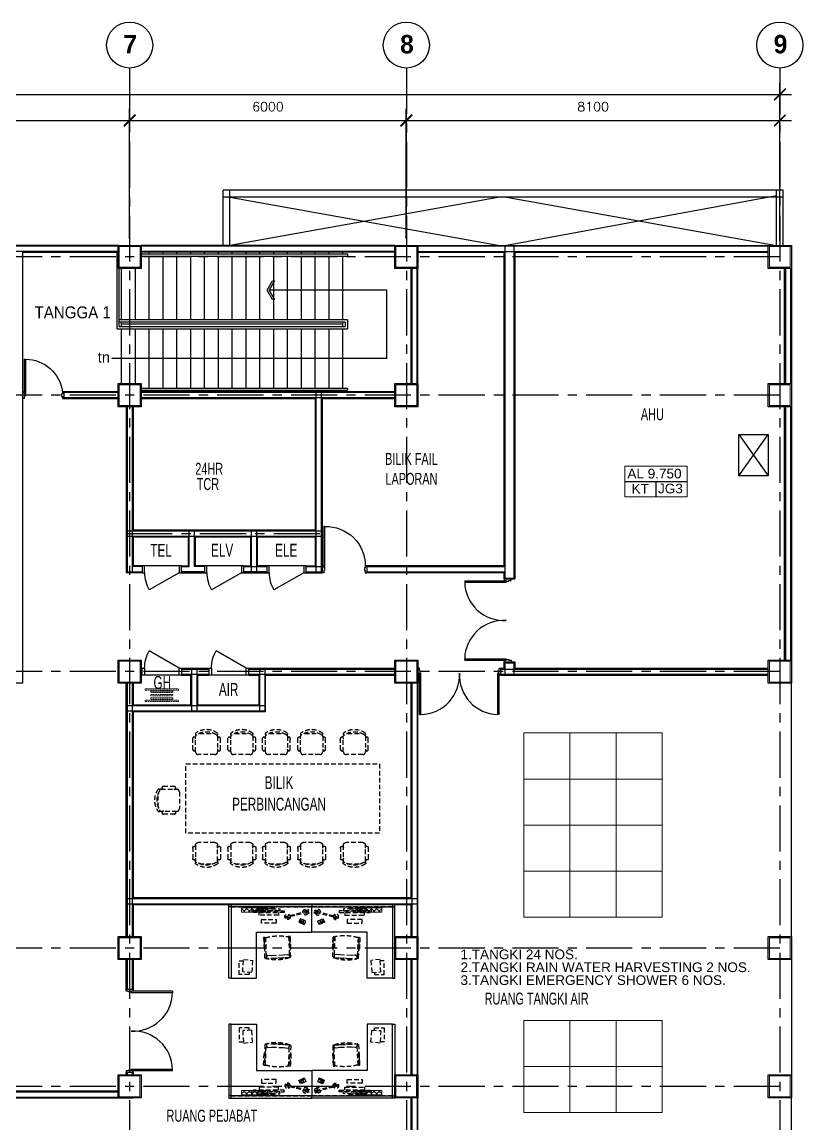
# Model space of a CAD drawing. Header units: millimetres. Extents: x 401562 to 564367, y -269451 to 12039.
# Drawn here: x 504159 to 521092, y -120299 to -96385 of the extents above; entities that cross this region are included whole.
import ezdxf

# ---------------------------------------------------------------- set-up
doc = ezdxf.new("R2010")
doc.units = ezdxf.units.MM
doc.header["$MEASUREMENT"] = 0
for name, pattern in [('CENTER', [2, 1.25, -0.25, 0.25, -0.25]), ('HIDDEN', [0.375, 0.25, -0.125]), ('HIDDEN2', [0.1875, 0.125, -0.0625])]:
    doc.linetypes.add(name, pattern=pattern)
for name, color, linetype, lineweight in [('A-FLOR-OTLN', 6, 'Continuous', 9), ('FURNITURE', 9, 'Continuous', 9), ('TEXT', 7, 'Continuous', 9)]:
    doc.layers.add(name, color=color, linetype=linetype, lineweight=lineweight)
for name, color, linetype in [('Bomba', 1, 'Continuous'), ('C-door', 1, 'Continuous'), ('D1-winglass', 131, 'Continuous'), ('DIM_150', 254, 'Continuous'), ('G-bubble', 7, 'Continuous'), ('G2-text', 3, 'Continuous'), ('GRID', 9, 'Continuous'), ('Hatch-wall', 240, 'Continuous'), ('KODING', 7, 'Continuous'), ('LINE', 1, 'Continuous'), ('PERABUT', 7, 'HIDDEN'), ('ROOF', 9, 'Continuous'), ('ROOF1', 7, 'Continuous'), ('SILING', 8, 'Continuous'), ('STAIR', 7, 'Continuous'), ('TANGGA', 7, 'Continuous'), ('VPORT', 2, 'Continuous'), ('WALL', 3, 'Continuous')]:
    doc.layers.add(name, color=color, linetype=linetype)
doc.layers.get('VPORT').off()
doc.styles.add('ARIAL', font='arial.ttf', dxfattribs={"width": 0.65, "height": 1.6})
doc.styles.add('ROMANS', font='romans.shx', dxfattribs={"height": 200})
doc.styles.add('S100-200H', font='romans.shx', dxfattribs={"width": 0.75, "height": 200})
doc.styles.get("Standard").update_dxf_attribs({"font": 'arial.ttf'})
doc.styles.add('TECHNICBOLD', font='teb_____.pfb', dxfattribs={"height": 300})
doc.dimstyles.new('DIM-100', dxfattribs={"dimtxt": 200, "dimasz": 300, "dimexe": 200, "dimexo": 50, "dimgap": 100, "dimtad": 1, "dimtoh": 1, "dimdec": 0, "dimzin": 0, "dimdsep": 46, "dimtxsty": 'S100-200H', "dimcen": 0.09, "dimclrt": 2, "dimadec": 0, "dimazin": 0, "dimtfac": 1, "dimtdec": 0, "dimtix": 1, "dimtofl": 0, "dimtmove": 0, "dimatfit": 3, "dimfxl": 1, "dimtolj": 1, "dimtzin": 0, "dimarcsym": 0})

# ---------------------------------------------------------------- blocks, each defined once
blk = doc.blocks.new('_ArchTick')
at = {"color": 0, "linetype": 'ByBlock', "const_width": 0.15}
blk.add_lwpolyline([(-0.5, -0.5), (0.5, 0.5)], dxfattribs=at)
blk = doc.blocks.new('*D538')
at = {"layer": 'Bomba', "color": 1, "lineweight": -2, "ltscale": 75, "transparency": 16777216}
for p, q in [((468392, -100983), (468392, -97706)), ((520592, -101078), (520592, -97706)), ((468142, -97956), (520842, -97956))]:
    blk.add_line(p, q, dxfattribs=at)
at = {"layer": 'Bomba', "color": 1, "lineweight": -2, "ltscale": 75, "transparency": 16777216, "xscale": 250, "yscale": 250, "zscale": 250, "rotation": 180}
blk.add_blockref('_ArchTick', (468392, -97956), dxfattribs=at)
at = {"layer": 'Bomba', "color": 1, "lineweight": -2, "ltscale": 75, "transparency": 16777216, "xscale": 250, "yscale": 250, "zscale": 250}
blk.add_blockref('_ArchTick', (520592, -97956), dxfattribs=at)
at = {"layer": 'Bomba', "color": 3, "ltscale": 75, "transparency": 16777216, "insert": (488416, -97656), "char_height": 200, "attachment_point": 5, "style": 'ROMANS'}
blk.add_mtext('\\A1;52200', dxfattribs=at)
blk = doc.blocks.new('*D540')
at = {"layer": 'Bomba', "color": 1, "lineweight": -2, "ltscale": 75, "transparency": 16777216}
for p, q in [((506491, -101083), (506491, -98272)), ((512491, -101083), (512491, -98272)), ((506241, -98522), (512741, -98522))]:
    blk.add_line(p, q, dxfattribs=at)
at = {"layer": 'Bomba', "color": 1, "lineweight": -2, "ltscale": 75, "transparency": 16777216, "xscale": 250, "yscale": 250, "zscale": 250, "rotation": 180}
blk.add_blockref('_ArchTick', (506491, -98522), dxfattribs=at)
at = {"layer": 'Bomba', "color": 1, "lineweight": -2, "ltscale": 75, "transparency": 16777216, "xscale": 250, "yscale": 250, "zscale": 250}
blk.add_blockref('_ArchTick', (512491, -98522), dxfattribs=at)
at = {"layer": 'Bomba', "color": 3, "ltscale": 75, "transparency": 16777216, "insert": (509491, -98222), "char_height": 200, "attachment_point": 5, "style": 'ROMANS'}
blk.add_mtext('\\A1;6000', dxfattribs=at)
blk = doc.blocks.new('*D541')
at = {"layer": 'Bomba', "color": 1, "lineweight": -2, "ltscale": 75, "transparency": 16777216}
for p, q in [((512492, -100983), (512492, -98272)), ((520592, -101144), (520592, -98272)), ((512242, -98522), (520842, -98522))]:
    blk.add_line(p, q, dxfattribs=at)
at = {"layer": 'Bomba', "color": 1, "lineweight": -2, "ltscale": 75, "transparency": 16777216, "xscale": 250, "yscale": 250, "zscale": 250, "rotation": 180}
blk.add_blockref('_ArchTick', (512492, -98522), dxfattribs=at)
at = {"layer": 'Bomba', "color": 1, "lineweight": -2, "ltscale": 75, "transparency": 16777216, "xscale": 250, "yscale": 250, "zscale": 250}
blk.add_blockref('_ArchTick', (520592, -98522), dxfattribs=at)
at = {"layer": 'Bomba', "color": 3, "ltscale": 75, "transparency": 16777216, "insert": (516542, -98222), "char_height": 200, "attachment_point": 5, "style": 'ROMANS'}
blk.add_mtext('\\A1;8100', dxfattribs=at)
blk = doc.blocks.new('*D547')
at = {"layer": 'Bomba', "color": 1, "lineweight": -2, "ltscale": 75, "transparency": 16777216}
for p, q in [((506492, -98015), (506492, -98772)), ((500492, -100983), (500492, -98272)), ((500242, -98522), (506742, -98522))]:
    blk.add_line(p, q, dxfattribs=at)
at = {"layer": 'Bomba', "color": 1, "lineweight": -2, "ltscale": 75, "transparency": 16777216, "xscale": 250, "yscale": 250, "zscale": 250, "rotation": 180}
blk.add_blockref('_ArchTick', (500492, -98522), dxfattribs=at)
at = {"layer": 'Bomba', "color": 1, "lineweight": -2, "ltscale": 75, "transparency": 16777216, "xscale": 250, "yscale": 250, "zscale": 250}
blk.add_blockref('_ArchTick', (506492, -98522), dxfattribs=at)
at = {"layer": 'Bomba', "color": 3, "ltscale": 75, "transparency": 16777216, "insert": (503447, -98222), "char_height": 200, "attachment_point": 5, "style": 'ROMANS'}
blk.add_mtext('\\A1;6000', dxfattribs=at)
blk = doc.blocks.new('P9')
at = {"layer": 'C-door', "color": 12}
for p, q in [((532183, 332523), (533083, 332523)), ((532183, 332523), (532183, 332493)), ((532183, 332493), (533083, 332493)), ((533038, 332560), (533038, 332560)), ((533038, 332560), (533188, 332560)), ((533038, 332560), (533038, 332525)), ((533038, 332525), (533085, 332525)), ((533083, 332523), (533083, 332493)), ((533085, 332525), (533085, 332510)), ((533085, 332510), (533141, 332510)), ((533141, 332525), (533188, 332525)), ((533141, 332510), (533141, 332525)), ((533188, 332525), (533188, 332560)), ((532183, 330827), (533083, 330827)), ((532183, 330797), (532183, 330827)), ((532183, 330797), (533083, 330797)), ((533038, 330760), (533038, 330795)), ((533038, 330795), (533085, 330795)), ((533038, 330760), (533038, 330760)), ((533038, 330760), (533188, 330760)), ((533083, 330797), (533083, 330827)), ((533085, 330810), (533141, 330810)), ((533085, 330795), (533085, 330810)), ((533085, 330795), (533085, 330810)), ((533141, 330810), (533141, 330795)), ((533141, 330795), (533188, 330795)), ((533188, 330795), (533188, 330760))]:
    blk.add_line(p, q, dxfattribs=at)
at = {"layer": 'Hatch-wall', "color": 1, "ltscale": 2}
for centre, start, end in [((533034, 332510), 181.13, 273.2981), ((533034, 330810), 86.7019, 178.87)]:
    blk.add_arc(centre, 851, start, end, dxfattribs=at)
blk = doc.blocks.new('HOSREEL')
at = {"layer": 'FURNITURE', "linetype": 'HIDDEN', "ltscale": 5}
for points in [[(360, -30), (-360, -30), (-360, 0), (360, 0)], [(240, -80), (-240, -80), (-240, -50), (240, -50)], [(240, -150), (-240, -150), (-240, -120), (240, -120)], [(240, -223), (-240, -223), (-240, -193), (240, -193)], [(360, -270), (-360, -270), (-360, -240), (360, -240)]]:
    blk.add_lwpolyline(points, close=True, dxfattribs=at)
blk = doc.blocks.new('A$C4CDB5369')
at = {"layer": 'Hatch-wall', "color": 1, "ltscale": 2}
for p, q in [((750, 1550), (750, 1500)), ((900, 1550), (750, 1550)), ((750, 1500), (900, 1500)), ((900, 1500), (900, 1550)), ((750, 750), (375, 1399)), ((900, 750), (750, 750)), ((750, 750), (750, 700)), ((900, 700), (900, 750)), ((750, 700), (900, 700))]:
    blk.add_line(p, q, dxfattribs=at)
blk.add_arc((750, 750), 750, 90, 120.0007, dxfattribs=at)
at = {"layer": 'LINE', "color": 9, "linetype": 'Continuous', "ltscale": 2000}
blk.add_line((900, 750), (900, 1500), dxfattribs=at)
blk = doc.blocks.new('900DOOR')
at = {"layer": 'C-door', "color": 12}
for p, q in [((-67, 855), (-67, 105)), ((-37, 855), (-67, 855)), ((-37, 855), (-37, 150)), ((-900, 150), (-865, 150)), ((-900, 150), (-900, 0)), ((-865, 150), (-865, 103)), ((-865, 103), (-850, 103)), ((-865, 47), (-865, 0)), ((-850, 47), (-865, 47)), ((-850, 103), (-850, 47)), ((-37, 105), (-67, 105)), ((-50, 103), (-50, 47)), ((-35, 103), (-50, 103)), ((-50, 47), (-35, 47)), ((-37, 150), (-37, 105)), ((0, 150), (-35, 150)), ((-35, 150), (-35, 103)), ((-35, 47), (-35, 0)), ((-35, 0), (0, 0)), ((0, 150), (0, 150)), ((0, 150), (0, 0)), ((-865, 0), (-900, 0))]:
    blk.add_line(p, q, dxfattribs=at)
at = {"layer": 'Hatch-wall', "color": 1, "ltscale": 2}
blk.add_arc((-72, 54), 799, 89.6306, 173.0743, dxfattribs=at)
blk = doc.blocks.new('A$C4D522EE7F')
at = {"layer": 'PERABUT', "color": 40, "linetype": 'HIDDEN2', "ltscale": 800}
for p, q in [((120400, 418381, 105338), (120400, 418126, 105338)), ((120461, 418083, 105338), (120461, 418423, 105338)), ((120521, 418483, 105338), (120881, 418483, 105338)), ((120941, 418423, 105338), (120941, 418083, 105338)), ((121002, 418381, 105338), (121002, 418126, 105338)), ((120850, 418023, 105338), (120552, 418023, 105338))]:
    blk.add_line(p, q, dxfattribs=at)
for centre, radius, start, end in [((120430, 418372, 105338), 31.2, 343.7398, 196.2602), ((120521, 418423, 105338), 60, 90, 180), ((120881, 418423, 105338), 60, 0, 90), ((120971, 418372, 105338), 31.2, 343.7398, 196.2602), ((120430, 418135, 105338), 31.2, 163.7398, 16.2602), ((120478, 418036, 105338), 21.9, 57.9726, 216.6901), ((120521, 418083, 105338), 60, 180, 207.5844), ((120701, 418343, 105338), 400, 233.1301, 306.8699), ((120701, 418387, 105338), 393, 237.5758, 302.4242), ((120923, 418036, 105338), 21.9, 323.3099, 122.0274), ((120881, 418083, 105338), 60, 332.4156, 0), ((120971, 418135, 105338), 31.2, 163.7398, 16.2602)]:
    blk.add_arc(centre, radius, start, end, dxfattribs=at)
blk = doc.blocks.new('WORKSTATION1A')
at = {"color": 4}
for p, q in [((513880, -66559), (513767, -66559)), ((513767, -66559), (513767, -66785)), ((513789, -66559), (513789, -66785)), ((513846, -66615), (513880, -66615)), ((513863, -66598), (513863, -66633)), ((513863, -66711), (513863, -66746)), ((513880, -66785), (513880, -66559)), ((513767, -66785), (513880, -66785)), ((513880, -66785), (513767, -66785)), ((513767, -66785), (513767, -67010)), ((513789, -66785), (513789, -67010)), ((513846, -66728), (513880, -66728)), ((513846, -66841), (513880, -66841)), ((513846, -66954), (513880, -66954)), ((513863, -66823), (513863, -66858)), ((513863, -66936), (513863, -66971)), ((513880, -67010), (513880, -66785)), ((513767, -67010), (513880, -67010)), ((513789, -67010), (513789, -67123)), ((513846, -67066), (513880, -67066)), ((513863, -67049), (513863, -67084))]:
    blk.add_line(p, q, dxfattribs=at)
at = {"color": 4, "elevation": 0}
blk.add_lwpolyline([(513767, -67123), (513880, -67123), (513880, -67010), (513767, -67010)], close=True, dxfattribs=at)
at = {"color": 4}
for centre in [(513789, -66615), (513789, -66728), (513789, -66841), (513789, -66954), (513789, -67066)]:
    blk.add_arc(centre, 56.4, 269.9984, 89.9984, dxfattribs=at)
at = {"layer": 'PERABUT', "color": 40, "linetype": 'HIDDEN2', "ltscale": 800}
for p, q in [((513767, -66330), (513767, -68080)), ((515181, -66583), (514909, -66599)), ((514909, -66599), (514931, -66798)), ((514937, -66510), (514937, -66597)), ((515241, -66510), (514937, -66510)), ((515191, -66778), (515180, -66583)), ((515239, -66722), (515239, -66510)), ((514931, -66798), (515191, -66778)), ((515188, -66721), (515239, -66722)), ((514431, -67048, -725), (514430, -67076, -727)), ((514430, -67076, -727), (514877, -67094, -725)), ((514431, -67062, -726), (514432, -67036, -726)), ((514878, -67066, -725), (514431, -67048, -725)), ((514698, -67073, -726), (514431, -67062, -726)), ((514432, -67036, -726), (514699, -67046, -726)), ((514699, -67046, -726), (514698, -67073, -726)), ((514836, -67096), (514816, -67133)), ((514816, -67133), (514822, -67217)), ((514890, -67096), (514836, -67096)), ((514870, -67595), (514890, -67096)), ((514877, -67094, -725), (514878, -67066, -725)), ((514877, -67080, -725), (514891, -67080, -82)), ((514891, -67080, -82), (514891, -67094, -81)), ((514822, -67217), (514812, -67469)), ((513938, -67688), (513986, -67498)), ((513962, -67694), (514010, -67504)), ((514408, -67618, -726), (514409, -67592, -726)), ((514676, -67629, -726), (514408, -67618, -726)), ((514409, -67606, -725), (514410, -67578, -727)), ((514409, -67592, -726), (514677, -67603, -726)), ((514855, -67624, -725), (514409, -67606, -725)), ((514410, -67578, -727), (514857, -67596, -725)), ((514677, -67603, -726), (514676, -67629, -726)), ((514812, -67469), (514799, -67552)), ((514799, -67552), (514817, -67591)), ((514817, -67591), (514870, -67595)), ((514857, -67596, -725), (514855, -67624, -725)), ((514856, -67610, -725), (514870, -67611, -82)), ((514870, -67611, -82), (514871, -67597, -81)), ((513862, -67987), (513935, -67698)), ((513886, -67993), (513960, -67704)), ((513935, -67698), (513960, -67704)), ((513938, -67688), (513962, -67694)), ((513938, -67688), (513942, -67689)), ((513945, -67701), (513947, -67690)), ((513950, -67702), (513953, -67691)), ((513957, -67692), (513962, -67694)), ((514023, -67839), (514099, -67802)), ((514079, -67952), (514023, -67839)), ((514073, -67844), (514043, -67859)), ((514043, -67859), (514067, -67907)), ((514067, -67907), (514097, -67892)), ((514097, -67892), (514073, -67844)), ((514095, -67810), (514074, -67821)), ((514074, -67821), (514124, -67923)), ((514146, -67912), (514095, -67810)), ((514118, -67857), (514097, -67868)), ((514099, -67802), (514155, -67915)), ((514124, -67923), (514146, -67912)), ((513832, -68009), (513850, -67938)), ((513855, -68015), (513832, -68009)), ((513850, -67938), (513873, -67944)), ((513862, -67987), (513855, -68015)), ((513862, -67987), (513886, -67993)), ((513879, -68021), (513897, -67950)), ((513903, -68027), (513879, -68021)), ((513897, -67950), (513921, -67956)), ((513921, -67956), (513903, -68027)), ((514155, -67915), (514079, -67952))]:
    blk.add_line(p, q, dxfattribs=at)
at = {"layer": 'PERABUT', "color": 40, "linetype": 'ByBlock', "ltscale": 800}
for p, q in [((515317, -66330), (515317, -66880)), ((515317, -66880), (514317, -66880)), ((514317, -66880), (514317, -68080)), ((514317, -68080), (513767, -68080))]:
    blk.add_line(p, q, dxfattribs=at)
at = {"layer": 'PERABUT', "color": 40, "linetype": 'HIDDEN2', "ltscale": 800, "elevation": 0}
for points in [[(513851, -67392), (513851, -66906), (513811, -66906), (513811, -67392)], [(513891, -67486), (513891, -66812), (513851, -66812), (513851, -67486)], [(513951, -67360), (513951, -66938), (513891, -66938), (513891, -67360)], [(513811, -67265), (513811, -67033), (513790, -67033), (513790, -67265)], [(514121, -67309), (514121, -66989), (514039, -66989), (514039, -67309)]]:
    blk.add_lwpolyline(points, close=True, dxfattribs=at)
at = {"layer": 'PERABUT', "color": 40, "linetype": 'HIDDEN2', "ltscale": 800}
for centre, radius in [((513984, -67556), 8), ((513949, -67695), 3.5)]:
    blk.add_circle(centre, radius, dxfattribs=at)
for centre, radius, start, end in [((515470, -67369, -319), 1073, 164.1348, 191.2415), ((514063, -67316), 856, 340.794, 14.841), ((514063, -67316), 828, 348.5163, 6.8523), ((513984, -67556), 58.5, 268.1127, 243.437), ((513984, -67556), 31, 279.5548, 231.9949), ((513884, -67946), 61, 86.1637, 220.7613), ((513884, -67946), 61, 294.3068, 62.5067), ((513884, -67946), 61, 245.386, 269.043)]:
    blk.add_arc(centre, radius, start, end, dxfattribs=at)
at = {"layer": 'ROOF', "ltscale": 250}
blk.add_line((513996, -67559), (513972, -67553), dxfattribs=at)
at = {"layer": 'ROOF', "ltscale": 250, "elevation": 0}
for points in [[(513717, -66280), (513717, -68081), (513767, -68081), (513767, -66280)], [(513717, -66280), (513717, -66330), (515317, -66330), (515317, -66280)]]:
    blk.add_lwpolyline(points, close=True, dxfattribs=at)
blk = doc.blocks.new('A$C619F5F31')
at = {"layer": 'C-door', "color": 12}
for p, q in [((0, 849, 0), (35, 849, 0)), ((0, 849, 0), (0, 699, 0)), ((35, 849, 0), (35, 802, 0)), ((35, 802, 0), (50, 802, 0)), ((35, 746, 0), (35, 699, 0)), ((50, 746, 0), (35, 746, 0)), ((50, 802, 0), (50, 746, 0)), ((920, 802), (920, 746)), ((920, 802), (935, 802)), ((920, 746), (935, 746)), ((970, 849), (935, 849)), ((935, 849), (935, 802)), ((935, 746), (935, 699)), ((970, 849), (970, 849)), ((970, 849), (970, 699)), ((35, 699, 0), (0, 699, 0)), ((935, 699), (970, 699))]:
    blk.add_line(p, q, dxfattribs=at)
blk.add_lwpolyline([(910, 804), (910, 1704), (933, 1704), (933, 804)], close=True, dxfattribs=at)
at = {"layer": 'Hatch-wall', "color": 1, "ltscale": 2}
blk.add_arc((887, 852, 0), 852, 88.5062, 180.2022, dxfattribs=at)

msp = doc.modelspace()

# ---------------------------------------------------------------- linework, layer by layer
at = {"layer": 'A-FLOR-OTLN', "color": 4, "linetype": 'Continuous', "ltscale": 12}
for p, q in [((515038.7, -115813.7), (515038.7, -111813.7)), ((515038.7, -111813.7), (518038.7, -111813.7)), ((516038.7, -115813.7), (516038.7, -111813.7)), ((517038.7, -115813.7), (517038.7, -111813.7)), ((518038.7, -115813.7), (518038.7, -111813.7)), ((515038.7, -112813.7), (518038.7, -112813.7)), ((515038.7, -113813.7), (518038.7, -113813.7)), ((515038.7, -114813.7), (518038.7, -114813.7)), ((515038.7, -115813.7), (518038.7, -115813.7)), ((515038.7, -120052.6), (515038.7, -118052.6)), ((515038.7, -118052.6), (518038.7, -118052.6)), ((516038.7, -120052.6), (516038.7, -118052.6)), ((517038.7, -120052.6), (517038.7, -118052.6)), ((518038.7, -120052.6), (518038.7, -118052.6)), ((515038.7, -119052.6), (518038.7, -119052.6)), ((515038.7, -120052.6), (518038.7, -120052.6))]:
    msp.add_line(p, q, dxfattribs=at)
at = {"layer": 'A-FLOR-OTLN', "color": 6, "linetype": 'Continuous', "ltscale": 12}
for points in [[(506267.1, -101257.9), (506718.2, -101257.9), (506718.2, -101707.9), (506267.1, -101707.9)], [(512267.1, -101257.9), (512718.2, -101257.9), (512718.2, -101707.9), (512267.1, -101707.9)], [(520366.4, -101258.1), (520817.4, -101258.1), (520817.4, -101708.1), (520366.4, -101708.1)], [(506266.4, -104257.9), (506717.4, -104257.9), (506717.4, -104707.9), (506266.4, -104707.9)], [(512266.4, -104257.9), (512717.4, -104257.9), (512717.4, -104707.9), (512266.4, -104707.9)], [(520366.4, -104258.1), (520817.4, -104258.1), (520817.4, -104708.1), (520366.4, -104708.1)], [(506267.1, -110257.9), (506718.2, -110257.9), (506718.2, -110707.9), (506267.1, -110707.9)], [(512266.3, -110258), (512717.4, -110258), (512717.4, -110708), (512266.3, -110708)], [(520365.8, -110258.1), (520816.8, -110258.1), (520816.8, -110708.1), (520365.8, -110708.1)], [(506267.1, -116257.9), (506718.2, -116257.9), (506718.2, -116707.9), (506267.1, -116707.9)], [(512267.1, -116257.9), (512718.2, -116257.9), (512718.2, -116707.9), (512267.1, -116707.9)], [(520366.4, -116258.1), (520817.4, -116258.1), (520817.4, -116708.1), (520366.4, -116708.1)], [(506264.3, -119257.9), (506715.3, -119257.9), (506715.3, -119707.9), (506264.3, -119707.9)], [(512264.3, -119257.9), (512715.3, -119257.9), (512715.3, -119707.9), (512264.3, -119707.9)], [(512265, -119257.9), (512716, -119257.9), (512716, -119707.9), (512265, -119707.9)], [(520366.4, -119258), (520817.5, -119258), (520817.5, -119708), (520366.4, -119708)], [(520366.4, -119258), (520817.4, -119258), (520817.4, -119708), (520366.4, -119708)]]:
    msp.add_lwpolyline(points, close=True, dxfattribs=at)
at = {"layer": 'G-bubble'}
for centre in [(506492, -96885.4), (512492, -96885.4), (520591.9, -96885.4)]:
    msp.add_circle(centre, 500, dxfattribs=at)
at = {"layer": 'GRID', "linetype": 'CENTER', "ltscale": 800}
for p, q in [((506492, -97385.3), (506491.6, -133582.9)), ((512492, -97385.4), (512491.6, -133582.9)), ((520591.9, -97385.4), (520591.6, -133582.9)), ((520591.9, -101482.9), (451392.5, -101482.9)), ((520591.9, -104482.9), (451392.5, -104482.9)), ((506416.8, -107483), (510666.5, -107483.1)), ((520591.9, -110482.9), (451392.5, -110482.9)), ((520591.9, -116482.9), (451392.5, -116482.9)), ((520591.9, -119482.9), (451392.5, -119482.9))]:
    msp.add_line(p, q, dxfattribs=at)
at = {"layer": 'GRID'}
for p, q in [((514516.5, -100184.6), (508666.4, -101233.7)), ((508666.5, -100184.1), (514516.4, -101233.7)), ((520516.5, -100156.1), (514666.4, -101233.7)), ((514666.5, -100184.6), (520516.4, -101233.7)), ((519701.4, -106233.1), (520341.4, -105333.1)), ((519701.4, -105333.1), (520341.4, -106233.1))]:
    msp.add_line(p, q, dxfattribs=at)
at = {"layer": 'GRID', "color": 9, "linetype": 'HIDDEN', "ltscale": 800}
msp.add_line((506217.6, -101562.9), (506217.6, -101512.9), dxfattribs=at)
at = {"layer": 'GRID'}
msp.add_lwpolyline([(519701.4, -106233.1), (519701.4, -105333.1), (520341.4, -105333.1), (520341.4, -106233.1)], close=True, dxfattribs=at)
at = {"layer": 'Hatch-wall', "color": 1, "ltscale": 2}
for p, q in [((506765.4, -108185.8), (506765.4, -108335.8)), ((506815.4, -108185.8), (506765.4, -108185.8)), ((506815.4, -108335.8), (506815.4, -108185.8)), ((507615.4, -108185.8), (507565.4, -108185.8)), ((507565.4, -108185.8), (507565.4, -108335.8)), ((507615.4, -108335.8), (507615.4, -108185.8)), ((508115.4, -108185.8), (508115.4, -108335.8)), ((508165.4, -108185.8), (508115.4, -108185.8)), ((508165.4, -108335.8), (508165.4, -108185.8)), ((508965.4, -108185.8), (508915.4, -108185.8)), ((508915.4, -108185.8), (508915.4, -108335.8)), ((508965.4, -108335.8), (508965.4, -108185.8)), ((506765.4, -108335.8), (506815.4, -108335.8)), ((507565.4, -108335.8), (506915.9, -108710.8)), ((507565.4, -108335.8), (507615.4, -108335.8)), ((508115.4, -108335.8), (508165.4, -108335.8)), ((508915.4, -108335.8), (508265.9, -108710.8)), ((508915.4, -108335.8), (508965.4, -108335.8))]:
    msp.add_line(p, q, dxfattribs=at)
for centre in [(507565.4, -108335.8), (508915.4, -108335.8)]:
    msp.add_arc(centre, 750, 180, 210.00073, dxfattribs=at)
at = {"layer": 'KODING', "color": 1, "linetype": 'Continuous'}
for p, q in [((517232.2, -106355.5), (518582.7, -106355.5)), ((517907.5, -106690.8), (517907.5, -106355.5))]:
    msp.add_line(p, q, dxfattribs=at)
at = {"layer": 'KODING', "color": 7, "linetype": 'Continuous', "lineweight": 20}
msp.add_lwpolyline([(518582.7, -106690.8), (518582.7, -106020.2), (517232.2, -106020.2), (517232.2, -106690.8)], close=True, dxfattribs=at)
at = {"layer": 'LINE', "color": 9, "linetype": 'Continuous', "ltscale": 2000}
for p, q in [((504167.5, -101383), (504167.5, -110732.9)), ((512242.1, -101232.9), (506743.2, -101232.9)), ((512242.1, -101383), (506743.2, -101383)), ((506917.6, -101413), (506917.6, -101382.9)), ((507217.6, -101413), (507217.6, -101382.9)), ((507517.6, -101413), (507517.6, -101382.9)), ((507817.6, -101413), (507817.6, -101382.9)), ((508117.6, -101413), (508117.6, -101382.9)), ((508417.6, -101413), (508417.6, -101383)), ((508717.6, -101413), (508717.6, -101383)), ((509017.6, -101413), (509017.6, -101383)), ((509317.6, -101413), (509317.6, -101383)), ((509617.6, -101413), (509617.6, -101383)), ((509917.6, -101413), (509917.6, -101383)), ((510217.6, -101413), (510217.6, -101383)), ((510517.6, -101413), (510517.6, -101383)), ((510817.6, -101413), (510817.6, -101383)), ((511117.6, -101413), (511117.6, -101383)), ((512743.2, -101232.9), (520341.4, -101233.1)), ((512743.2, -101382.9), (514611.3, -101383)), ((514611.7, -108185.8), (514611.3, -101383)), ((514841.8, -101383), (520341.4, -101383.3)), ((506917.6, -102845.4), (506917.6, -101463)), ((507217.6, -102845.4), (507217.6, -101463)), ((507517.6, -102845.4), (507517.6, -101463)), ((507817.6, -102845.4), (507817.6, -101463)), ((508117.6, -102845.4), (508117.6, -101463)), ((508417.6, -102845.4), (508417.6, -101463)), ((508717.6, -102845.4), (508717.6, -101463)), ((509017.6, -102845.4), (509017.6, -101463)), ((509317.6, -102845.4), (509317.6, -101463)), ((509617.6, -102845.4), (509617.6, -101463)), ((509917.6, -102845.4), (509917.6, -101463)), ((510217.6, -102845.4), (510217.6, -101463)), ((510517.6, -102845.4), (510517.6, -101463)), ((510817.6, -102845.4), (510817.6, -101463)), ((511117.6, -102845.4), (511117.6, -101463)), ((506317.6, -102845.4), (506317.6, -101732.9)), ((506617.6, -102845.4), (506617.6, -101732.9)), ((512593.3, -104232.9), (512593.2, -101732.9)), ((512743.3, -104232.9), (512743.2, -101732.9)), ((520692.6, -104233.1), (520692.4, -101733.1)), ((520842.4, -101733.1), (520842.4, -104233.1)), ((506317.6, -102995.4), (506317.6, -102895.4)), ((506317.6, -104232.9), (506317.6, -103045.4)), ((506617.6, -104232.9), (506617.6, -103045.4)), ((506917.6, -104327.9), (506917.6, -103045.4)), ((507217.6, -104327.9), (507217.6, -103045.4)), ((507517.6, -104327.9), (507517.6, -103045.4)), ((507817.6, -104327.9), (507817.6, -103045.4)), ((508117.6, -104327.9), (508117.6, -103045.4)), ((508417.6, -104327.9), (508417.6, -103045.4)), ((508717.6, -104327.9), (508717.6, -103045.4)), ((509017.6, -104327.9), (509017.6, -103045.4)), ((509317.6, -104327.9), (509317.6, -103045.4)), ((509617.6, -104327.9), (509617.6, -103045.4)), ((509917.6, -104327.9), (509917.6, -103045.4)), ((510217.6, -104327.9), (510217.6, -103045.4)), ((510517.6, -104327.9), (510517.6, -103045.4)), ((510817.6, -104327.9), (510817.6, -103045.4)), ((511117.6, -102995.4), (511117.6, -102895.4)), ((511117.6, -104327.9), (511117.6, -103045.4)), ((506917.6, -104407.9), (506917.6, -104377.9)), ((507217.6, -104407.9), (507217.6, -104377.9)), ((507517.6, -104407.9), (507517.6, -104377.9)), ((507817.6, -104407.9), (507817.6, -104377.9)), ((508117.6, -104407.9), (508117.6, -104377.9)), ((508417.6, -104407.9), (508417.6, -104377.9)), ((508717.6, -104407.9), (508717.6, -104377.9)), ((509017.6, -104407.9), (509017.6, -104377.9)), ((509317.6, -104407.9), (509317.6, -104377.9)), ((509617.6, -104408), (509617.6, -104377.9)), ((509917.6, -104408), (509917.6, -104377.9)), ((510217.6, -104408), (510217.6, -104377.9)), ((510517.6, -104408), (510517.6, -104377.9)), ((510817.6, -104408), (510817.6, -104377.9)), ((511117.6, -104408), (511117.6, -104377.9)), ((505067.5, -104557.8), (506241.4, -104557.9)), ((506416.8, -104732.9), (506416.8, -108335.8)), ((506566.8, -104732.9), (506566.8, -107407.7)), ((506742.4, -104557.9), (510516.7, -104557.9)), ((510516.7, -104557.9), (510516.7, -107407.7)), ((510666.5, -104557.9), (510666.5, -108185.8)), ((510666.5, -104557.9), (512241.4, -104557.9)), ((520692.9, -110233.2), (520692.6, -104733.1)), ((506566.8, -107407.7), (510516.7, -107407.7)), ((506566.8, -107557.7), (507766.8, -107557.7)), ((506566.8, -107557.7), (506566.8, -108185.8)), ((507766.8, -108185.8), (507766.8, -107557.7)), ((507916.8, -107557.7), (509116.8, -107557.7)), ((507916.8, -108185.8), (507916.8, -107557.7)), ((509116.8, -108185.8), (509116.8, -107557.7)), ((509266.8, -108185.8), (509266.8, -107557.7)), ((509266.8, -107557.7), (510516.7, -107557.7)), ((510516.7, -107557.7), (510516.7, -108185.8)), ((506765.4, -108185.8), (506566.8, -108185.8)), ((507565.4, -108185.8), (506815.4, -108185.8)), ((507615.4, -108185.8), (507766.8, -108185.8)), ((508115.4, -108185.8), (507916.8, -108185.8)), ((508915.4, -108185.8), (508165.4, -108185.8)), ((508965.4, -108185.8), (509116.8, -108185.8)), ((509466.8, -108185.8), (509266.8, -108185.8)), ((509466.8, -108185.8), (509355.8, -108185.8)), ((510316.8, -108185.8), (510516.7, -108185.8)), ((514611, -108185.8), (511635.8, -108185.8)), ((506766.8, -108335.8), (506416.8, -108335.8)), ((507615.4, -108335.8), (508115.4, -108335.8)), ((508965.4, -108335.8), (509466.8, -108335.8)), ((509466.8, -108335.8), (509355.8, -108335.8)), ((510316.8, -108335.8), (510665.8, -108335.8)), ((514611, -108335.8), (511635.8, -108335.8)), ((514611.7, -108471.7), (514611.7, -108335.8)), ((514611.7, -108471.7), (514841.8, -108471.7)), ((507616.8, -110407.7), (508215.9, -110407.8)), ((509065.9, -110407.8), (512242.1, -110407.8)), ((514542.4, -110407.7), (514611.8, -110407.7)), ((514611.8, -110407.7), (514611.8, -110271.7)), ((514611.8, -110271.7), (514841.8, -110271.7)), ((514841.8, -110271.7), (514841.8, -110407.7)), ((514841.8, -110407.7), (520340.8, -110407.7)), ((506766.8, -110557.7), (506743.2, -110557.7)), ((507616.8, -110557.7), (507816.7, -110557.7)), ((507816.7, -111207.7), (507816.7, -110557.7)), ((507966.7, -110557.7), (507966.7, -111207.7)), ((507966.7, -110557.7), (508215.9, -110557.7)), ((509065.9, -110557.7), (509289.8, -110557.7)), ((509289.8, -110557.7), (509289.8, -111207.7)), ((509439.8, -111357.7), (509439.8, -110557.9)), ((509439.8, -110557.9), (512242.1, -110557.9)), ((514542.4, -110557.7), (520340.8, -110558)), ((506416.9, -116232.9), (506416.9, -110732.9)), ((506417.2, -111057.9), (506417.2, -110732.9)), ((506566.9, -110732.9), (506566.9, -111207.7)), ((512591.1, -110733), (512591.1, -115386.4)), ((512741.1, -116232.9), (512741.1, -110733)), ((509439.8, -111357.7), (506566.9, -111357.7)), ((506566.9, -111357.7), (506566.9, -115386.4)), ((506566.9, -115386.4), (512591.1, -115386.4)), ((506566.9, -115536.4), (512591.1, -115536.4)), ((506566.9, -115536.4), (506566.9, -116232.9)), ((512591.1, -115536.4), (512591.1, -116232.9)), ((506416.9, -117382.9), (506416.9, -116732.9)), ((506566.9, -116732.9), (506566.9, -117382.9)), ((512591.1, -116732.9), (512591.1, -119232.9)), ((512741.1, -119232.9), (512741.1, -116732.9)), ((506416.9, -119232.9), (506416.9, -119182.9)), ((506566.9, -119182.9), (506566.9, -119232.9)), ((503989.2, -119583), (506239.3, -119583)), ((503989.2, -119733), (506566.9, -119733)), ((506417, -119733), (506417, -119732.9)), ((506566.9, -119732.9), (506566.9, -119733)), ((512591.1, -119732.9), (512591.2, -125232.9)), ((512741.1, -125232.9), (512741.1, -119732.9)), ((520842.5, -119583.1), (520843.1, -119583.1))]:
    msp.add_line(p, q, dxfattribs=at)
at = {"layer": 'LINE', "color": 1, "linetype": 'Continuous', "ltscale": 2000}
for p, q in [((506217.6, -103045.4), (506217.6, -101383)), ((506743.2, -101413), (511217.6, -101413)), ((506743.2, -101463), (511217.6, -101463)), ((511217.6, -101413), (511217.6, -101463)), ((506267.6, -102995.4), (506267.6, -101732.9)), ((506217.6, -103045.4), (511217.6, -103045.4)), ((511217.6, -102845.4), (506267.6, -102845.4)), ((511167.6, -102895.4), (506267.6, -102895.4)), ((506267.6, -102995.4), (511167.6, -102995.4)), ((511167.6, -102895.4), (511167.6, -102995.4)), ((511217.6, -102845.4), (511217.6, -103045.4)), ((506742.4, -104327.9), (511217.6, -104327.9)), ((506742.4, -104377.9), (511217.6, -104377.9)), ((511217.6, -104327.9), (511217.6, -104377.9))]:
    msp.add_line(p, q, dxfattribs=at)
at = {"layer": 'LINE'}
msp.add_line((511117.6, -102945.4), (506317.6, -102945.4), dxfattribs=at)
at = {"layer": 'LINE', "color": 7}
for p, q in [((520842.4, -116233.1), (520841.8, -110733.1)), ((520842.4, -116733.1), (520842.5, -119233)), ((520839.9, -125233), (520842.5, -119733))]:
    msp.add_line(p, q, dxfattribs=at)
at = {"layer": 'LINE', "color": 9, "linetype": 'Continuous', "ltscale": 2000}
for points in [[(506242.1, -101232.9), (506743.2, -101232.9), (506743.2, -101732.9), (506242.1, -101732.9)], [(512242.1, -101232.9), (512743.2, -101232.9), (512743.2, -101732.9), (512242.1, -101732.9)], [(520341.4, -101233.1), (520842.4, -101233.1), (520842.4, -101733.1), (520341.4, -101733.1)], [(506241.4, -104232.9), (506742.4, -104232.9), (506742.4, -104732.9), (506241.4, -104732.9)], [(512241.4, -104232.9), (512742.4, -104232.9), (512742.4, -104732.9), (512241.4, -104732.9)], [(520341.4, -104233.1), (520842.4, -104233.1), (520842.4, -104733.1), (520341.4, -104733.1)], [(506242.1, -110232.9), (506743.2, -110232.9), (506743.2, -110732.9), (506242.1, -110732.9)], [(512241.3, -110233), (512742.4, -110233), (512742.4, -110733), (512241.3, -110733)], [(520340.8, -110233.1), (520841.8, -110233.1), (520841.8, -110733.1), (520340.8, -110733.1)], [(506240, -116232.9), (506741.1, -116232.9), (506741.1, -116732.9), (506240, -116732.9)], [(506242.1, -116232.9), (506743.2, -116232.9), (506743.2, -116732.9), (506242.1, -116732.9)], [(512240.1, -116232.9), (512741.1, -116232.9), (512741.1, -116732.9), (512240.1, -116732.9)], [(520341.4, -116233.1), (520842.4, -116233.1), (520842.4, -116733.1), (520341.4, -116733.1)], [(506239.3, -119232.9), (506740.3, -119232.9), (506740.3, -119732.9), (506239.3, -119732.9)], [(512239.3, -119232.9), (512740.3, -119232.9), (512740.3, -119732.9), (512239.3, -119732.9)], [(520341.4, -119233), (520842.5, -119233), (520842.5, -119733), (520341.4, -119733)]]:
    msp.add_lwpolyline(points, close=True, dxfattribs=at)
at = {"layer": 'PERABUT', "color": 40, "linetype": 'HIDDEN2', "ltscale": 800}
msp.add_lwpolyline([(507710.3, -113986.7), (507710.3, -112486.7), (511910.3, -112486.7), (511910.3, -113986.7)], close=True, dxfattribs=at)
at = {"layer": 'SILING', "color": 9}
for p, q in [((506242.1, -101232.9), (500743.1, -101232.9)), ((504167.5, -101383), (506242.1, -101383)), ((514841.8, -101383), (514841.8, -108471.7)), ((506241.4, -104407.9), (505067.5, -104407.9)), ((512241.4, -104407.9), (506742.4, -104407.9)), ((520842.4, -104733.1), (520842.2, -110233.2)), ((506766.8, -110407.8), (506743.2, -110407.8)), ((506766.8, -110407.8), (506743.2, -110407.8)), ((504167.5, -110732.9), (493259.1, -110732.9)), ((507816.7, -111207.7), (506566.9, -111207.7)), ((509289.8, -111207.7), (507966.7, -111207.7))]:
    msp.add_line(p, q, dxfattribs=at)
at = {"layer": 'STAIR', "color": 1}
for p, q in [((512067.6, -102204.2), (509516.9, -102204.2)), ((512067.6, -103686.7), (512067.6, -102204.2)), ((512067.6, -103686.7), (506106, -103686.7))]:
    msp.add_line(p, q, dxfattribs=at)
at = {"layer": 'STAIR', "color": 7}
msp.add_lwpolyline([(509632.5, -102404.4), (509589.2, -102404.4), (509473.6, -102204.2), (509589.2, -102003.9), (509632.5, -102003.9), (509516.9, -102204.2)], close=True, dxfattribs=at)
at = {"layer": 'TANGGA'}
for p, q in [((508516.4, -101232.7), (508516.5, -100034.1)), ((520666.5, -100035.1), (508516.5, -100034.1)), ((520666.5, -100185.1), (508516.5, -100184.1)), ((508666.4, -101232.7), (508666.5, -100034.1)), ((520516.4, -101233.7), (520516.5, -100035)), ((520666.4, -101233.7), (520666.5, -100035))]:
    msp.add_line(p, q, dxfattribs=at)
at = {"layer": 'WALL'}
for p, q in [((506242.1, -101250.9), (500743.1, -101250.9)), ((506242.1, -101364.3), (500743.1, -101364.3)), ((512242.1, -101250.9), (506743.2, -101250.9)), ((512242.1, -101364.2), (506743.2, -101364.3)), ((520341.4, -101251), (512743.2, -101251)), ((512743.2, -101365), (520341.4, -101365)), ((514629.3, -101251), (514629.3, -108453.7)), ((514823.8, -101251), (514823.8, -108453.7)), ((512611.1, -101732.9), (512611.1, -104232.9)), ((512725.3, -104232.9), (512725.2, -101732.9)), ((520710.4, -101733.1), (520710.4, -104233.1)), ((520824.4, -101733.1), (520824.4, -104233.1)), ((506241.4, -104425.9), (505067.5, -104425.9)), ((512241.4, -104425.9), (506742.4, -104425.9)), ((510534.9, -108317.8), (510534.9, -104425.9)), ((510648.9, -108317.8), (510648.9, -104425.9)), ((506241.4, -104539.8), (505067.5, -104539.8)), ((506434.8, -104732.9), (506434.8, -108317.8)), ((506548.8, -104732.9), (506548.8, -108317.8)), ((512241.4, -104539.9), (506742.4, -104539.8)), ((520710.4, -104733.1), (520710.4, -110233.2)), ((520824.4, -104733.1), (520824.4, -110233.2)), ((506434.8, -107425.7), (510648.9, -107425.7)), ((506434.8, -107539.7), (510648.9, -107539.7)), ((507784.8, -108203.8), (507784.8, -107425.7)), ((507898.8, -108203.8), (507898.8, -107425.7)), ((509134.8, -108203.8), (509134.8, -107425.7)), ((509134.8, -108317.8), (509134.8, -107539.7)), ((509248.8, -108317.8), (509248.8, -107425.7)), ((506434.8, -108317.8), (506765.4, -108317.8)), ((506765.4, -108203.8), (506548.8, -108203.8)), ((507615.4, -108203.8), (507784.8, -108203.8)), ((508115.4, -108317.8), (507615.4, -108317.8)), ((508115.4, -108203.8), (507898.8, -108203.8)), ((508965.4, -108203.8), (509466.8, -108203.8)), ((509466.8, -108317.8), (508965.4, -108317.8)), ((509355.8, -108203.8), (509466.8, -108203.8)), ((509355.8, -108317.8), (509466.8, -108317.8)), ((510316.8, -108203.8), (510648.9, -108203.8)), ((510316.8, -108203.8), (510648.9, -108203.8)), ((510316.8, -108317.8), (510648.9, -108317.8)), ((511635.8, -108203.8), (514628.5, -108203.8)), ((511635.8, -108317.8), (514628.5, -108317.8)), ((514629.3, -108453.7), (514823.8, -108453.7)), ((506766.8, -110425.8), (506743.2, -110425.8)), ((506766.8, -110425.8), (506743.2, -110425.8)), ((507616.8, -110426), (508215.9, -110426)), ((507834.7, -110426), (507834.7, -111339.7)), ((507948.7, -110426), (507948.7, -111339.7)), ((509065.9, -110426), (512242.1, -110426)), ((509307.8, -110426), (509307.8, -111339.7)), ((509421.8, -110426), (509421.8, -111339.7)), ((514542.4, -110425.7), (520340.8, -110425.7)), ((514629.3, -110289.7), (514629.3, -110540)), ((514629.3, -110289.7), (514823.8, -110289.7)), ((514823.8, -110289.7), (514823.8, -110540)), ((506766.8, -110539.7), (506743.2, -110539.7)), ((507616.8, -110540), (508215.9, -110540)), ((509065.9, -110540), (512242.1, -110540)), ((514542.4, -110540), (520340.8, -110540)), ((506434.9, -110732.9), (506434.9, -116232.9)), ((506548.9, -110732.9), (506548.9, -116232.9)), ((512609.1, -110733), (512609.1, -116232.9)), ((512723.1, -110733), (512723.1, -116232.9)), ((509421.8, -111225.8), (506434.9, -111225.7)), ((509421.8, -111339.7), (506434.9, -111339.7)), ((506434.9, -115404.5), (512723.1, -115404.4)), ((506434.9, -115518.4), (512723.1, -115518.4)), ((506434.9, -116732.9), (506434.9, -117382.9)), ((506548.9, -116732.9), (506548.9, -117382.9)), ((512609.1, -116732.9), (512609.1, -119232.9)), ((512723.1, -116732.9), (512723.1, -119232.9)), ((506434.9, -119182.9), (506434.9, -119232.9)), ((506548.9, -119182.9), (506548.9, -119232.9)), ((500743.1, -119601), (506239.3, -119601.1)), ((500743.1, -119715), (506239.3, -119715)), ((506434.9, -119732.9), (506434.9, -119733)), ((506548.9, -119732.9), (506548.9, -119733)), ((512609.1, -119732.9), (512609.2, -125232.9)), ((512723.1, -119732.9), (512723.2, -125232.9)), ((520842.5, -119601), (520843.1, -119601))]:
    msp.add_line(p, q, dxfattribs=at)

# ---------------------------------------------------------------- block references
at = {"layer": 'A-FLOR-OTLN', "color": 6, "linetype": 'Continuous', "ltscale": 12, "xscale": -1}
msp.add_blockref('A$C619F5F31', (511635.8, -109035.1), dxfattribs=at)
at = {"layer": 'A-FLOR-OTLN', "color": 6, "linetype": 'Continuous', "xscale": -1}
for p, rotation in [((442359.9, 398180.5), 90), ((578520.2, -633453.3), 270)]:
    msp.add_blockref('WORKSTATION1A', p, dxfattribs=dict(at, rotation=rotation))
at = {"layer": 'A-FLOR-OTLN', "color": 6, "linetype": 'Continuous'}
for p, rotation in [((578520.2, 398180.5), 270), ((442359.9, -633453.3), 90)]:
    msp.add_blockref('WORKSTATION1A', p, dxfattribs=dict(at, rotation=rotation))
at = {"layer": 'D1-winglass', "xscale": -1}
msp.add_blockref('900DOOR', (504167.5, -104557.8), dxfattribs=at)
at = {"layer": 'DIM_150', "linetype": 'Continuous', "rotation": 180}
msp.add_blockref('HOSREEL', (507191.8, -111128.3), dxfattribs=at)
at = {"layer": 'LINE', "rotation": 90}
msp.add_blockref('A$C4CDB5369', (511016.7, -109085.8), dxfattribs=at)
at = {"layer": 'LINE', "xscale": -1, "rotation": 90}
for p in [(508316.8, -109657.8), (509765.9, -109657.8)]:
    msp.add_blockref('A$C4CDB5369', p, dxfattribs=at)
at = {"layer": 'PERABUT', "linetype": 'HIDDEN'}
for p, rotation in [((628861, 306201.1), 180), ((629624.9, 306201.1), 180), ((630375.2, 306201.1), 180), ((631139.1, 306201.1), 180), ((632066.4, 306201.1), 180), ((89087.7, 7426.3), 270)]:
    msp.add_blockref('A$C4D522EE7F', p, dxfattribs=dict(at, rotation=rotation))
at = {"layer": 'PERABUT', "linetype": 'HIDDEN', "xscale": -1}
for p in [(628861, -532674.6), (629624.9, -532674.6), (630375.2, -532674.6), (631139.1, -532674.6), (632066.4, -532674.6)]:
    msp.add_blockref('A$C4D522EE7F', p, dxfattribs=at)
at = {"layer": 'VPORT', "color": 3}
for p, rotation in [((-18431.4, -441024), 359.9991423854626), ((845294.6, -643600.9), 89.99914238546262), ((1039610.2, 213369.3), 179.9991423854626)]:
    msp.add_blockref('P9', p, dxfattribs=dict(at, rotation=rotation))

# ---------------------------------------------------------------- texts
at = {"layer": 'G2-text', "linetype": 'Continuous', "style": 'ARIAL', "width": 0.9}
msp.add_text('TANGGA 1', height=260, dxfattribs=at).set_placement((504430.1, -102815.8, -163082.3))
at = {"layer": 'G2-text', "linetype": 'Continuous', "char_height": 260, "attachment_point": 5, "style": 'ARIAL'}
for s, width, insert in [('AHU', 2912.799, (517827.9, -104898.6)), ('RUANG TANGKI AIR', 2912.799, (515317.8, -117580.4)), ('RUANG PEJABAT', 8206.956, (508275.3, -120122.1, 164348.6))]:
    msp.add_mtext_dynamic_manual_height_columns(s, width=width, gutter_width=1, heights=[0], dxfattribs=dict(at, insert=insert))
at = {"layer": 'G2-text', "linetype": 'Continuous', "style": 'ARIAL'}
for s, insert, char_height, width, attachment_point in [('BILIK FAIL \\PLAPORAN', (512602.4, -106083.9), 260, 2912.799, 5), ('24HR', (508216.9, -106081.1, -91517.6), 260, 2912.799, 5), ('TCR', (508189.1, -106414, -91517.6), 260, 2912.799, 5), ('TEL', (506939.4, -107710.5), 280, 3532.613, 1), ('ELV', (508257.2, -107709), 280, 3532.613, 1), ('ELE', (509646, -107709), 280, 3532.613, 1), ('GH', (507008.7, -110862.5, 159041.8), 280, 3532.613, 7), ('AIR', (508426.3, -111009.5, 159041.8), 280, 3532.613, 7), ('BILIK \\PPERBINCANGAN ', (509731.4, -113127, 326164.7), 280, 3479.062, 5)]:
    msp.add_mtext(s, dxfattribs=dict(at, insert=insert, char_height=char_height, width=width, attachment_point=attachment_point))
at = {"layer": 'KODING', "color": 0, "linetype": 'Continuous', "char_height": 210, "width": 1404.659, "attachment_point": 8, "line_spacing_factor": 0.798462}
for s, insert in [('AL 9.750', (517872.7, -106292.6, -326164.7)), ('{\\fArial|b0|i0|c0|p34;KT}', (517564.3, -106617.9, -326164.7)), ('{\\fArial|b0|i0|c0|p34;JG3}', (518218.3, -106617.9, -326164.7))]:
    msp.add_mtext(s, dxfattribs=dict(at, insert=insert))
at = {"layer": 'ROOF1', "linetype": 'Continuous', "insert": (516790, -116513.2), "char_height": 210, "width": 6246.822, "attachment_point": 2, "line_spacing_factor": 0.798857}
msp.add_mtext('\\pxql;1.TANGKI 24 NOS.\\P2.TANGKI RAIN WATER HARVESTING 2 NOS.\\P3.TANGKI EMERGENCY SHOWER 6 NOS.', dxfattribs=at)
at = {"layer": 'STAIR', "color": 0, "linetype": 'Continuous', "style": 'ARIAL'}
msp.add_text('tn', height=230, dxfattribs=at).set_placement((505799.1, -103776.8, 326164.7))
at = {"layer": 'TEXT', "color": 4, "char_height": 400, "width": 889, "attachment_point": 2, "line_spacing_factor": 0.7995, "style": 'TECHNICBOLD'}
for s, insert in [('7', (506505.3, -96665.7, 285391.7)), ('8', (512505.3, -96665.7, 285391.7)), ('9', (520605.3, -96665.7, 61149.8))]:
    msp.add_mtext(s, dxfattribs=dict(at, insert=insert))

# ---------------------------------------------------------------- dimensions: what is measured, and where the dimension line sits
at = {"layer": 'Bomba', "color": 1, "ltscale": 75}
for base, p1, p2, picture, middle in [((520591.9, -97955.6, 40763.3), (468391.8, -101232.9, 326164.7), (520591.9, -101327.6, 171735.2), '*D538', (488416, -97955.6, 40763.3)), ((506491.9, -98522), (500491.9, -101232.9), (506491.9, -97765.2, 326164.7), '*D547', (503447.2, -98522)), ((512491.2, -98521.6, 265005.2), (506491.2, -101332.9, 163082.3), (512491.2, -101332.9, 163082.3), '*D540', (509491.2, -98521.6, 265005.2)), ((520591.9, -98522, 101922.8), (512491.9, -101232.9, 163082.3), (520591.9, -101394.1, 163082.3), '*D541', (516541.9, -98522, 101922.8))]:
    dim = msp.add_linear_dim(base=base, p1=p1, p2=p2, dimstyle='DIM-100', override={"dimtxt": 50, "dimasz": 250, "dimexe": 250, "dimexo": 250, "dimgap": 200, "dimtoh": 0, "dimtxsty": 'ROMANS', "dimblk": 'ArchTick', "dimdle": 250, "dimclrd": 1, "dimclre": 1, "dimclrt": 3, "dimfxl": 150}, dxfattribs=at)
    dim.commit()
    dim.dimension.update_dxf_attribs({"geometry": picture, "text_midpoint": middle, "dimtype": 160})

doc.saveas('drawing.dxf')
